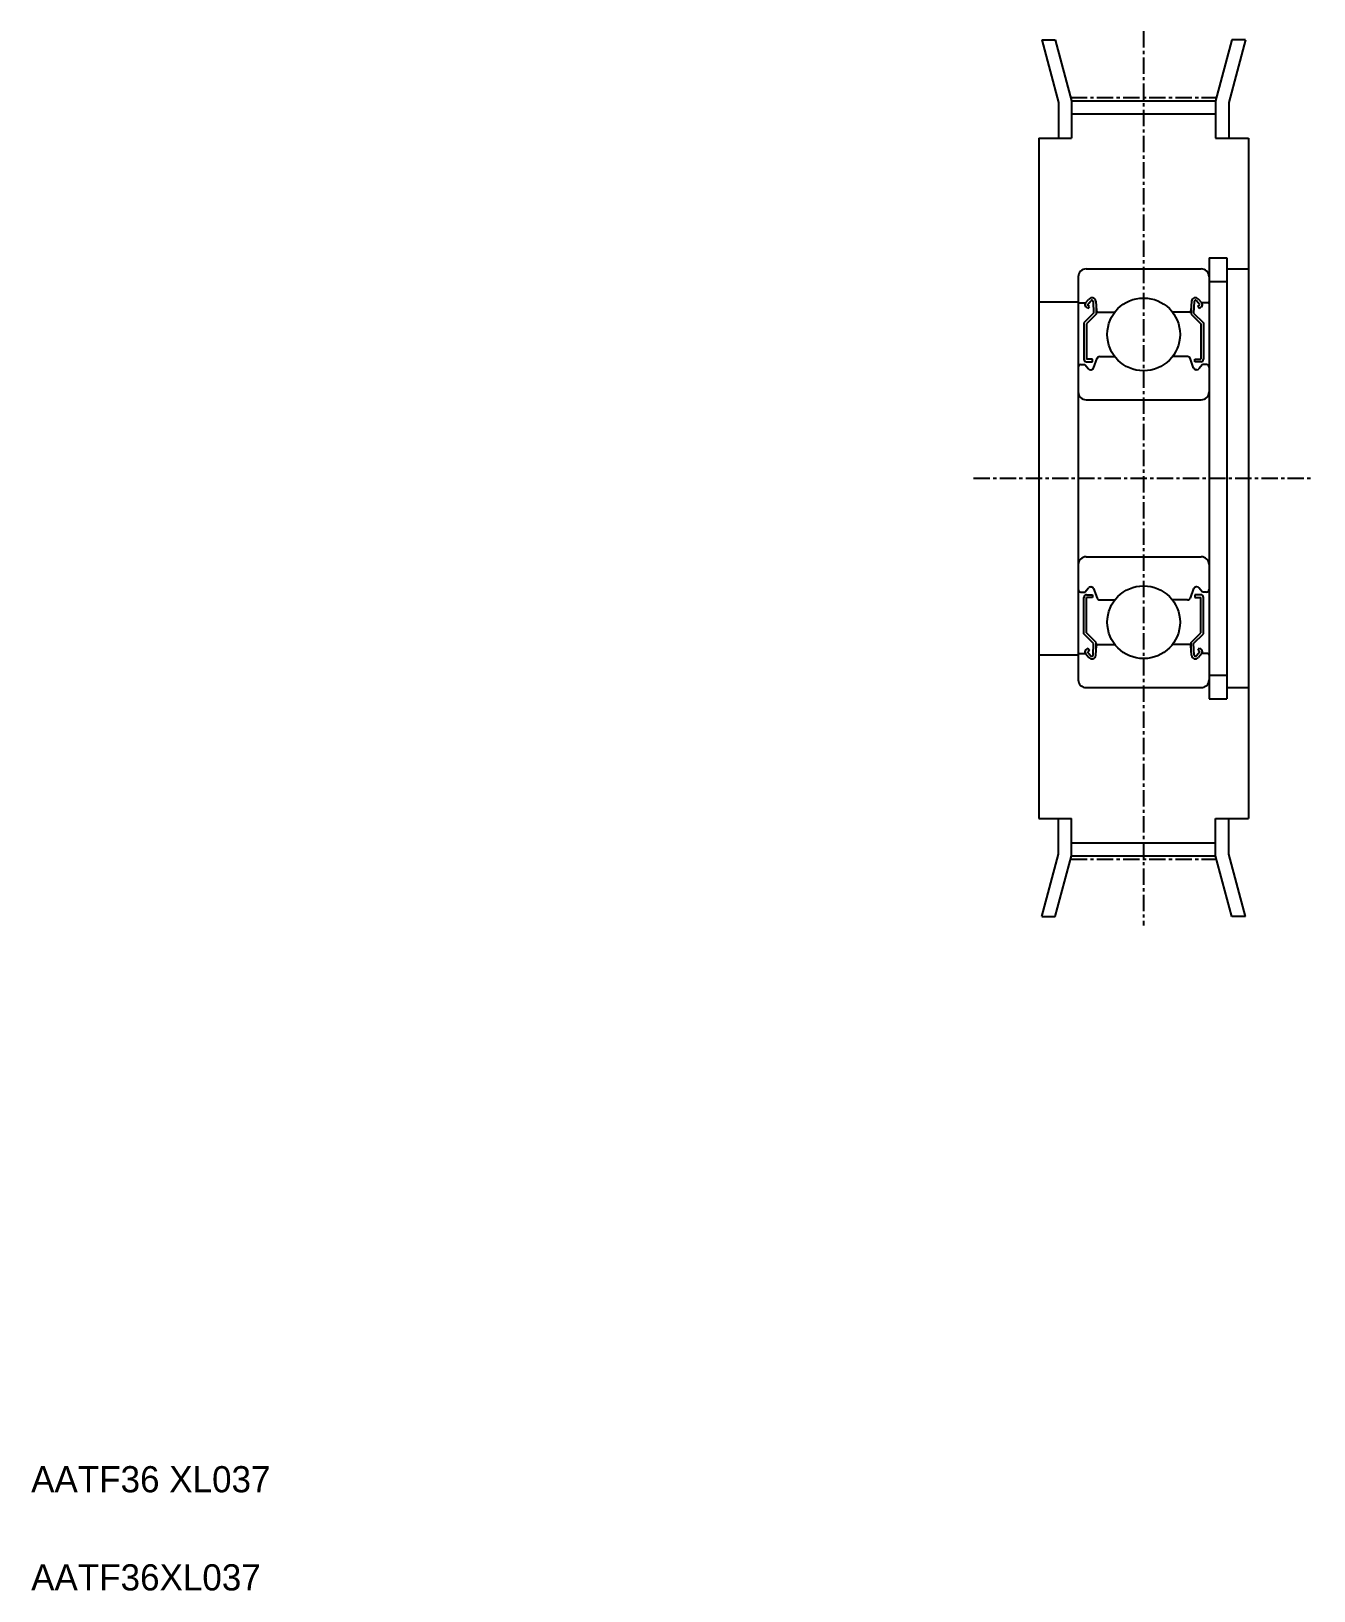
# Model space of a CAD drawing. Extents: x 5 to 103, y 5 to 124.
import ezdxf

# ---------------------------------------------------------------- set-up
doc = ezdxf.new("R2010")
doc.units = 0
doc.linetypes.add('CENTER', pattern=[2, 1.25, -0.25, 0.25, -0.25])
doc.layers.get('0').update_dxf_attribs({"linetype": 'CONTINUOUS'})
doc.layers.add('CENTER', color=1, linetype='CENTER')

msp = doc.modelspace()

# ---------------------------------------------------------------- linework, layer by layer
at = {"color": 7, "linetype": 'CONTINUOUS'}
for p, q in [((82.22, 123.5), (83.5, 118.72)), ((82.22, 123.5), (83.25, 123.5)), ((83.25, 123.5), (84.5, 118.85)), ((96.75, 123.5), (95.5, 118.85)), ((97.78, 123.5), (96.5, 118.72)), ((97.78, 123.5), (96.75, 123.5)), ((83.5, 118.72), (83.5, 116)), ((84.5, 118.85), (95.5, 118.85)), ((84.5, 118.85), (84.5, 116)), ((95.5, 118.85), (95.5, 116)), ((96.5, 118.72), (96.5, 116)), ((84.5, 117.85), (95.5, 117.85)), ((82, 116), (82, 64)), ((82, 116), (84.5, 116)), ((95.5, 116), (98, 116)), ((98, 116), (98, 64)), ((95, 106.85), (95, 73.15)), ((95, 106.85), (96.35, 106.85)), ((96.35, 106.85), (96.35, 73.15)), ((85, 105.4), (85, 74.6)), ((85.6, 106), (94.4, 106)), ((95, 105.4), (95, 74.6)), ((95, 105.05), (96.35, 105.05)), ((96.35, 106), (98, 106)), ((82, 103.5), (85, 103.5)), ((85.1, 103.4), (85.56, 103.4)), ((86.18, 102.63), (85.43, 101.88)), ((85.56, 103.4), (85.81, 103.7)), ((85.74, 102.99), (85.58, 103.12)), ((86.38, 102.55), (85.63, 101.8)), ((85.71, 103.27), (85.96, 103.57)), ((85.87, 103.14), (85.71, 103.27)), ((85.74, 102.99), (85.87, 103.14)), ((86.14, 103.51), (86.18, 102.63)), ((86.34, 103.53), (86.4, 102.79)), ((86.38, 103.02), (86.38, 102.55)), ((86.5, 102.7), (87.8, 102.7)), ((93.5, 102.7), (92.2, 102.7)), ((93.66, 103.53), (93.6, 102.79)), ((93.62, 103.02), (93.62, 102.55)), ((93.62, 102.55), (94.37, 101.8)), ((93.86, 103.51), (93.82, 102.63)), ((93.82, 102.63), (94.57, 101.88)), ((94.29, 103.27), (94.04, 103.57)), ((94.13, 103.14), (94.29, 103.27)), ((94.26, 102.99), (94.13, 103.14)), ((94.44, 103.4), (94.19, 103.7)), ((94.26, 102.99), (94.42, 103.12)), ((94.9, 103.4), (94.44, 103.4)), ((85.43, 101.88), (85.43, 99.1)), ((85.63, 101.8), (85.63, 99.1)), ((94.37, 101.8), (94.37, 99.1)), ((94.57, 101.88), (94.57, 99.1)), ((86.08, 99.1), (85.63, 99.1)), ((86.08, 98.9), (86.08, 99.1)), ((86.18, 98.43), (86.45, 99.17)), ((86.64, 99.3), (87.8, 99.3)), ((93.36, 99.3), (92.2, 99.3)), ((93.82, 98.43), (93.55, 99.17)), ((93.92, 98.9), (93.92, 99.1)), ((93.92, 99.1), (94.37, 99.1)), ((85.2, 98.7), (85.5, 98.7)), ((85.5, 98.7), (85.78, 98.37)), ((85.63, 98.9), (86.08, 98.9)), ((85.93, 98.3), (85.99, 98.3)), ((94.37, 98.9), (93.92, 98.9)), ((94.07, 98.3), (94.01, 98.3)), ((94.5, 98.7), (94.22, 98.37)), ((94.8, 98.7), (94.5, 98.7)), ((85.6, 96), (94.4, 96)), ((85.6, 84), (94.4, 84)), ((85.2, 81.3), (85.5, 81.3)), ((85.5, 81.3), (85.78, 81.63)), ((85.63, 81.1), (86.08, 81.1)), ((85.93, 81.7), (85.99, 81.7)), ((86.08, 81.1), (86.08, 80.9)), ((86.18, 81.57), (86.45, 80.83)), ((93.82, 81.57), (93.55, 80.83)), ((93.92, 81.1), (93.92, 80.9)), ((94.37, 81.1), (93.92, 81.1)), ((94.07, 81.7), (94.01, 81.7)), ((94.5, 81.3), (94.22, 81.63)), ((94.8, 81.3), (94.5, 81.3)), ((85.43, 78.12), (85.43, 80.9)), ((86.08, 80.9), (85.63, 80.9)), ((85.63, 78.2), (85.63, 80.9)), ((86.64, 80.7), (87.8, 80.7)), ((93.36, 80.7), (92.2, 80.7)), ((93.92, 80.9), (94.37, 80.9)), ((94.37, 78.2), (94.37, 80.9)), ((94.57, 78.12), (94.57, 80.9)), ((86.18, 77.37), (85.43, 78.12)), ((86.38, 77.45), (85.63, 78.2)), ((93.62, 77.45), (94.37, 78.2)), ((93.82, 77.37), (94.57, 78.12)), ((82, 76.5), (85, 76.5)), ((85.1, 76.6), (85.56, 76.6)), ((85.56, 76.6), (85.81, 76.3)), ((85.74, 77.01), (85.58, 76.88)), ((85.87, 76.86), (85.71, 76.73)), ((85.71, 76.73), (85.96, 76.43)), ((85.74, 77.01), (85.87, 76.86)), ((86.14, 76.49), (86.18, 77.37)), ((86.34, 76.47), (86.4, 77.21)), ((86.38, 76.98), (86.38, 77.45)), ((86.5, 77.3), (87.8, 77.3)), ((93.5, 77.3), (92.2, 77.3)), ((93.66, 76.47), (93.6, 77.21)), ((93.62, 76.98), (93.62, 77.45)), ((93.86, 76.49), (93.82, 77.37)), ((94.29, 76.73), (94.04, 76.43)), ((94.26, 77.01), (94.13, 76.86)), ((94.13, 76.86), (94.29, 76.73)), ((94.44, 76.6), (94.19, 76.3)), ((94.26, 77.01), (94.42, 76.88)), ((94.9, 76.6), (94.44, 76.6)), ((85.6, 74), (94.4, 74)), ((88, 74), (88, 74)), ((90, 74), (90, 74)), ((95, 74.95), (96.35, 74.95)), ((96.35, 74), (98, 74)), ((95, 73.15), (96.35, 73.15)), ((82, 64), (84.5, 64)), ((83.5, 61.28), (83.5, 64)), ((84.5, 61.15), (84.5, 64)), ((95.5, 61.15), (95.5, 64)), ((95.5, 64), (98, 64)), ((96.5, 61.28), (96.5, 64)), ((84.5, 62.15), (95.5, 62.15)), ((82.22, 56.5), (83.5, 61.28)), ((83.25, 56.5), (84.5, 61.15)), ((84.5, 61.15), (95.5, 61.15)), ((96.75, 56.5), (95.5, 61.15)), ((97.78, 56.5), (96.5, 61.28)), ((82.22, 56.5), (83.25, 56.5)), ((97.78, 56.5), (96.75, 56.5))]:
    msp.add_line(p, q, dxfattribs=at)
for centre in [(90, 101), (90, 101), (90, 79), (90, 79)]:
    msp.add_circle(centre, 2.78, dxfattribs=at)
for centre, radius, start, end in [((85.6, 105.4), 0.6, 90, 180), ((94.4, 105.4), 0.6, 0, 90), ((86.04, 103.5), 0.3, 4.9968, 140.0012), ((93.96, 103.5), 0.3, 39.9988, 175.0032), ((85.1, 103.5), 0.1, 180, 270), ((85.71, 103.27), 0.2, 140.0012, 230.087), ((86.04, 103.51), 0.1, 2.8198, 140.0002), ((86.5, 102.8), 0.1, 184.9968, 270), ((93.5, 102.8), 0.1, 270, 355.0032), ((93.96, 103.51), 0.1, 39.9998, 177.1802), ((94.29, 103.27), 0.2, 309.913, 39.9988), ((94.9, 103.5), 0.1, 270, 0), ((85.63, 99.1), 0.2, 180, 270), ((86.64, 99.1), 0.2, 90, 159.9916), ((93.36, 99.1), 0.2, 20.0084, 90), ((94.37, 99.1), 0.2, 270, 0), ((85.2, 98.5), 0.2, 90, 180), ((85.93, 98.5), 0.2, 219.9952, 270), ((85.99, 98.5), 0.2, 270, 339.9916), ((94.01, 98.5), 0.2, 200.0084, 270), ((94.07, 98.5), 0.2, 270, 320.0048), ((94.8, 98.5), 0.2, 0, 90), ((85.6, 96.6), 0.6, 180, 270), ((94.4, 96.6), 0.6, 270, 0), ((85.6, 83.4), 0.6, 90, 180), ((94.4, 83.4), 0.6, 0, 90), ((85.2, 81.5), 0.2, 180, 270), ((85.63, 80.9), 0.2, 90, 180), ((85.93, 81.5), 0.2, 90, 140.0048), ((85.99, 81.5), 0.2, 20.0084, 90), ((94.01, 81.5), 0.2, 90, 159.9916), ((94.07, 81.5), 0.2, 39.9952, 90), ((94.37, 80.9), 0.2, 0, 90), ((94.8, 81.5), 0.2, 270, 0), ((86.64, 80.9), 0.2, 200.0084, 270), ((93.36, 80.9), 0.2, 270, 339.9916), ((85.1, 76.5), 0.1, 90, 180), ((85.71, 76.73), 0.2, 129.913, 219.9988), ((86.04, 76.5), 0.3, 219.9988, 355.0032), ((86.04, 76.49), 0.1, 219.9998, 357.1802), ((86.5, 77.2), 0.1, 90, 175.0032), ((93.5, 77.2), 0.1, 4.9968, 90), ((93.96, 76.5), 0.3, 184.9968, 320.0012), ((93.96, 76.49), 0.1, 182.8198, 320.0002), ((94.29, 76.73), 0.2, 320.0012, 50.087), ((94.9, 76.5), 0.1, 0, 90), ((85.6, 74.6), 0.6, 180, 270), ((94.4, 74.6), 0.6, 270, 0)]:
    msp.add_arc(centre, radius, start, end, dxfattribs=at)
at = {"layer": 'CENTER', "color": 1, "linetype": 'CENTER'}
for p, q in [((90, 124.17), (90, 55.83)), ((84.43, 119.1), (95.57, 119.1)), ((77, 90), (103, 90)), ((84.43, 60.89), (95.57, 60.89))]:
    msp.add_line(p, q, dxfattribs=at)

# ---------------------------------------------------------------- texts
at = {"color": 7, "linetype": 'CONTINUOUS'}
for s, p in [('AATF36 XL037', (5, 12.5)), ('AATF36XL037', (5, 5))]:
    msp.add_text(s, height=2, dxfattribs=at).set_placement(p)

doc.saveas('drawing.dxf')
